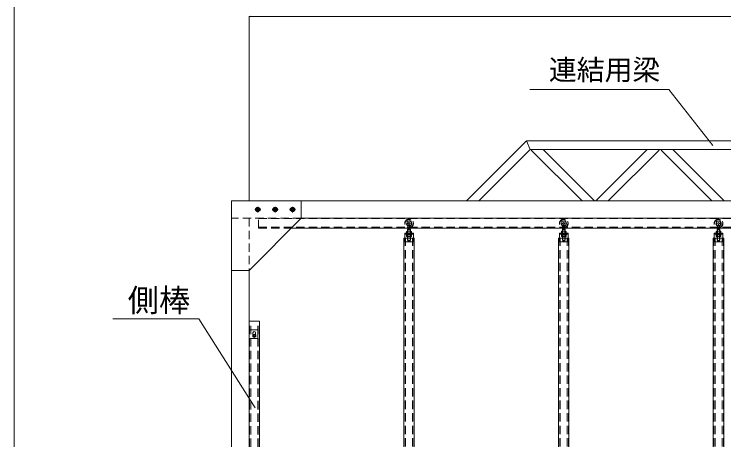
# Model space of a CAD drawing. Units: millimetres, scale not verified. Extents: x -10338 to 10338, y -7128 to 7128.
# Drawn here: x -10338 to -6262, y -1231 to 1212 of the extents above; entities that cross this region are included whole.
import ezdxf
from ezdxf.enums import TextEntityAlignment as Align

# ---------------------------------------------------------------- set-up
doc = ezdxf.new("R2010")
doc.units = ezdxf.units.MM
doc.header["$LTSCALE"] = 40
doc.linetypes.add('CHAIN2', pattern=[12, 9, -1, 1, -1])
doc.linetypes.add('DASHED1', pattern=[1.8, 1.2, -0.6])
for name, color, linetype, lineweight in [('0-0_0', 7, 'Continuous', 9), ('0-5_CYG-99', 7, 'Continuous', 9), ('0-9_TEXT', 7, 'Continuous', 9), ('0-D_寸法', 7, 'Continuous', 9)]:
    doc.layers.add(name, color=color, linetype=linetype, lineweight=lineweight)
doc.styles.add('ＭＳ ゴシック', font='')
doc.styles.get('ＭＳ ゴシック').set_extended_font_data('MS Gothic')

msp = doc.modelspace()

# ---------------------------------------------------------------- linework, layer by layer
at = {"layer": '0-0_0'}
msp.add_line((-10338.45, 7127.75), (-10338.45, -7127.75), dxfattribs=at)
at = {"layer": '0-5_CYG-99'}
for p, q in [((-7738.23, 143.22), (-7398.23, 482.79)), ((-683.3, 485.79), (-7395.23, 485.79)), ((-7374.53, 435.79), (-7395.23, 485.79)), ((-7667.47, 143.22), (-7374.53, 435.79)), ((-4545.29, 435.79), (-7374.53, 435.79)), ((-7077.79, 143.22), (-7367.74, 432.81)), ((-7007.03, 143.22), (-7297.64, 433.47)), ((-6994.73, 143.22), (-6704.11, 433.47)), ((-6923.97, 143.22), (-6634.01, 432.81)), ((-6332.29, 143.22), (-6622.24, 432.81)), ((-6261.53, 143.22), (-6552.14, 433.47)), ((-9089.25, 141.04), (1010.73, 141.04)), ((-9089.25, 141.04), (-9089.25, -3858.96)), ((-8689.25, 41.04), (610.73, 41.04)), ((-8746.25, -15.96), (667.73, -15.96)), ((-8083.94, -35), (-8083.94, -42.94)), ((-8080.49, -34), (-8059.39, -34)), ((-8078.24, -23.97), (-8062.24, -23.97)), ((-8078.24, -23.97), (-8078.24, -34)), ((-8077.01, -35), (-8077.01, -42.94)), ((-8076.49, -22.17), (-8076.49, -13.38)), ((-8076.24, -34), (-8076.24, -22.17)), ((-8064.24, -34), (-8064.24, -22.17)), ((-8064.04, -22.17), (-8062.24, -23.97)), ((-8063.99, -22.17), (-8063.99, -13.38)), ((-8063.16, -35), (-8063.16, -42.94)), ((-8062.24, -23.97), (-8062.24, -34)), ((-8056.22, -35), (-8056.22, -42.94)), ((-7195.24, -35), (-7195.24, -42.94)), ((-7191.79, -34), (-7170.69, -34)), ((-7189.54, -23.97), (-7187.74, -22.17)), ((-7189.54, -23.97), (-7189.54, -34)), ((-7189.54, -23.97), (-7173.54, -23.97)), ((-7188.31, -35), (-7188.31, -42.94)), ((-7187.79, -22.17), (-7187.79, -13.38)), ((-7187.74, -22.17), (-7175.34, -22.17)), ((-7187.54, -34), (-7187.54, -22.17)), ((-7175.54, -34), (-7175.54, -22.17)), ((-7175.34, -22.17), (-7173.54, -23.97)), ((-7175.29, -22.17), (-7175.29, -13.38)), ((-7174.46, -35), (-7174.46, -42.94)), ((-7173.54, -23.97), (-7173.54, -34)), ((-7167.53, -35), (-7167.53, -42.94)), ((-6305.94, -35), (-6305.94, -42.94)), ((-6302.49, -34), (-6281.39, -34)), ((-6300.24, -23.97), (-6298.44, -22.17)), ((-6300.24, -23.97), (-6300.24, -34)), ((-6300.24, -23.97), (-6284.24, -23.97)), ((-6299.01, -35), (-6299.01, -42.94)), ((-6298.49, -22.17), (-6298.49, -13.38)), ((-6298.44, -22.17), (-6286.04, -22.17)), ((-6298.24, -34), (-6298.24, -22.17)), ((-6286.24, -34), (-6286.24, -22.17)), ((-6286.04, -22.17), (-6284.24, -23.97)), ((-6285.99, -22.17), (-6285.99, -13.38)), ((-6285.16, -35), (-6285.16, -42.94)), ((-6284.24, -23.97), (-6284.24, -34)), ((-6278.23, -35), (-6278.23, -42.94)), ((-8100.25, -4293.78), (-8100.25, -73.99)), ((-8100.25, -73.99), (-8095.25, -73.99)), ((-8080.49, -43.94), (-8059.39, -43.94)), ((-8045.25, -73.99), (-8040.25, -73.99)), ((-8040.25, -4293.78), (-8040.25, -73.99)), ((-7211.55, -4293.78), (-7211.55, -73.99)), ((-7211.55, -73.99), (-7206.55, -73.99)), ((-7191.79, -43.94), (-7170.69, -43.94)), ((-7156.55, -73.99), (-7151.56, -73.99)), ((-7151.56, -4293.99), (-7151.56, -73.99)), ((-6322.25, -4293.78), (-6322.25, -73.99)), ((-6322.25, -73.99), (-6317.25, -73.99)), ((-6302.49, -43.94), (-6281.39, -43.94)), ((-6267.26, -73.99), (-6262.26, -73.99)), ((-6262.26, -4293.99), (-6262.26, -73.99)), ((-8989.25, -4223.78), (-8989.25, -258.96)), ((-8929.25, -548.96), (-8989.25, -548.96)), ((-8929.25, -4223.96), (-8929.25, -548.96)), ((-8939.25, -598.96), (-8989.25, -598.96)), ((-8939.25, -598.96), (-8939.25, -648.96)), ((-8989.25, -648.96), (-8939.25, -648.96)), ((-8966.75, -615.96), (-8966.75, -628.48)), ((-8951.75, -615.96), (-8951.75, -628.48))]:
    msp.add_line(p, q, dxfattribs=at)
at = {"layer": '0-5_CYG-99', "linetype": 'CHAIN2'}
for p, q in [((-8955.75, 91.04), (-8922.75, 91.04)), ((-8939.25, 107.54), (-8939.25, 74.54)), ((-8855.75, 91.04), (-8822.75, 91.04)), ((-8839.25, 107.54), (-8839.25, 74.54)), ((-8755.75, 91.04), (-8722.75, 91.04)), ((-8739.25, 107.54), (-8739.25, 74.54))]:
    msp.add_line(p, q, dxfattribs=at)
at = {"layer": '0-5_CYG-99', "linetype": 'DASHED1'}
for p, q in [((-8689.25, 41.04), (-9089.25, 41.04)), ((-8989.25, 41.04), (-8989.25, -258.96)), ((-8934.25, -15.96), (-8934.25, 41.04)), ((-8934.25, 39.44), (855.73, 39.44)), ((-8081.75, 23.83), (-8081.75, -1.17)), ((-7193.05, 23.83), (-7193.05, -1.17)), ((-6303.75, 23.83), (-6303.75, -1.17)), ((-8934.25, -9.96), (855.73, -9.96)), ((-8934.25, -14.36), (855.73, -14.36)), ((-8934.25, -15.96), (-8746.25, -15.96)), ((-8081.75, -1.17), (-8058.75, -1.17)), ((-8078.24, -34), (-8078.24, -87.17)), ((-8076.5, -13.38), (-8076.5, -1.17)), ((-8076.24, -89.17), (-8076.24, -34)), ((-8064.24, -89.17), (-8064.24, -34)), ((-8064, -13.38), (-8064, -1.17)), ((-8062.24, -34), (-8062.24, -87.17)), ((-7193.05, -1.17), (-7170.05, -1.17)), ((-7189.54, -34), (-7189.54, -87.17)), ((-7187.8, -13.38), (-7187.8, -1.17)), ((-7187.54, -89.17), (-7187.54, -34)), ((-7175.54, -89.17), (-7175.54, -34)), ((-7175.3, -13.38), (-7175.3, -1.17)), ((-7173.54, -34), (-7173.54, -87.17)), ((-6303.75, -1.17), (-6280.75, -1.17)), ((-6300.24, -34), (-6300.24, -87.17)), ((-6298.5, -13.38), (-6298.5, -1.17)), ((-6298.24, -89.17), (-6298.24, -34)), ((-6286.24, -89.17), (-6286.24, -34)), ((-6286, -13.38), (-6286, -1.17)), ((-6284.24, -34), (-6284.24, -87.17)), ((-8097.95, -4293.99), (-8097.95, -73.99)), ((-8095.25, -49.99), (-8045.25, -49.99)), ((-8095.25, -73.99), (-8045.25, -73.99)), ((-8090.25, -4293.99), (-8090.25, -73.99)), ((-8083.94, -62.9), (-8083.94, -55)), ((-8083.74, -50), (-8083.74, -54)), ((-8083.74, -50), (-8056.74, -50)), ((-8083.74, -54), (-8056.74, -54)), ((-8080.49, -63.9), (-8059.39, -63.9)), ((-8077.01, -62.9), (-8077.01, -55)), ((-8070.24, -50), (-8076.34, -53.9)), ((-8065.24, -50), (-8071.34, -53.9)), ((-8063.16, -62.9), (-8063.16, -55)), ((-8056.74, -50), (-8056.74, -54)), ((-8056.22, -62.9), (-8056.22, -55)), ((-8050.25, -4293.99), (-8050.25, -73.99)), ((-8042.55, -4293.99), (-8042.55, -73.99)), ((-7209.25, -4293.99), (-7209.25, -73.99)), ((-7206.55, -49.99), (-7156.55, -49.99)), ((-7206.55, -73.99), (-7156.55, -73.99)), ((-7201.55, -4293.99), (-7201.55, -73.99)), ((-7195.24, -62.9), (-7195.24, -55)), ((-7195.04, -50), (-7168.04, -50)), ((-7195.04, -50), (-7195.04, -54)), ((-7195.04, -54), (-7168.04, -54)), ((-7191.79, -63.9), (-7170.69, -63.9)), ((-7188.31, -62.9), (-7188.31, -55)), ((-7181.54, -50), (-7187.64, -53.9)), ((-7176.54, -50), (-7182.64, -53.9)), ((-7174.46, -62.9), (-7174.46, -55)), ((-7168.04, -50), (-7168.04, -54)), ((-7167.53, -62.9), (-7167.53, -55)), ((-7161.55, -4293.99), (-7161.55, -73.99)), ((-7153.86, -4293.99), (-7153.86, -73.99)), ((-6319.95, -4293.99), (-6319.95, -73.99)), ((-6317.25, -49.99), (-6267.26, -49.99)), ((-6317.25, -73.99), (-6267.26, -73.99)), ((-6312.25, -4293.99), (-6312.25, -73.99)), ((-6305.94, -62.9), (-6305.94, -55)), ((-6305.74, -50), (-6278.74, -50)), ((-6305.74, -50), (-6305.74, -54)), ((-6305.74, -54), (-6278.74, -54)), ((-6302.49, -63.9), (-6281.39, -63.9)), ((-6299.01, -62.9), (-6299.01, -55)), ((-6292.24, -50), (-6298.34, -53.9)), ((-6287.24, -50), (-6293.34, -53.9)), ((-6285.16, -62.9), (-6285.16, -55)), ((-6278.74, -50), (-6278.74, -54)), ((-6278.23, -62.9), (-6278.23, -55)), ((-6272.26, -4293.99), (-6272.26, -73.99)), ((-6264.56, -4293.99), (-6264.56, -73.99)), ((-8078.24, -87.17), (-8062.24, -87.17)), ((-8078.24, -87.17), (-8076.24, -89.17)), ((-8076.24, -89.17), (-8064.24, -89.17)), ((-8062.24, -87.17), (-8064.24, -89.17)), ((-7189.54, -87.17), (-7187.54, -89.17)), ((-7189.54, -87.17), (-7173.54, -87.17)), ((-7187.54, -89.17), (-7175.54, -89.17)), ((-7173.54, -87.17), (-7175.54, -89.17)), ((-6300.24, -87.17), (-6298.24, -89.17)), ((-6300.24, -87.17), (-6284.24, -87.17)), ((-6298.24, -89.17), (-6286.24, -89.17)), ((-6284.24, -87.17), (-6286.24, -89.17)), ((-8986.95, -4223.96), (-8986.95, -548.96)), ((-8979.25, -4223.96), (-8979.25, -548.96)), ((-8939.25, -4223.96), (-8939.25, -548.96)), ((-8931.55, -4223.96), (-8931.55, -548.96))]:
    msp.add_line(p, q, dxfattribs=at)
at = {"layer": '0-5_CYG-99'}
for points in [[(-8689.25, 141.04), (-8689.25, 41.04), (-8989.25, -258.96), (-9089.25, -258.96)], [(-8078.24, -23.97), (-8076.44, -22.17), (-8064.04, -22.17)]]:
    msp.add_lwpolyline(points, dxfattribs=at)
for points in [[(-8932.9, 102.04), (-8945.6, 102.04), (-8951.95, 91.04), (-8945.6, 80.04), (-8932.9, 80.04), (-8926.55, 91.04)], [(-8832.9, 102.04), (-8845.6, 102.04), (-8851.95, 91.04), (-8845.6, 80.04), (-8832.9, 80.04), (-8826.55, 91.04)], [(-8732.9, 102.04), (-8745.6, 102.04), (-8751.95, 91.04), (-8745.6, 80.04), (-8732.9, 80.04), (-8726.55, 91.04)], [(-8045.25, -93.99), (-8095.25, -93.99), (-8095.25, -43.99), (-8045.25, -43.99)], [(-7156.55, -93.99), (-7206.55, -93.99), (-7206.55, -43.99), (-7156.55, -43.99)], [(-6267.26, -93.99), (-6317.25, -93.99), (-6317.25, -43.99), (-6267.26, -43.99)], [(-8967.75, -638.87), (-8967.75, -629.05), (-8959.25, -624.14), (-8950.75, -629.05), (-8950.75, -638.87), (-8959.25, -643.78)]]:
    msp.add_lwpolyline(points, close=True, dxfattribs=at)
at = {"layer": '0-5_CYG-99', "linetype": 'DASHED1'}
for points in [[(-8081.75, 23.83), (-8058.75, 23.83), (-8058.75, -1.17)], [(-7193.05, 23.83), (-7170.05, 23.83), (-7170.05, -1.17)], [(-6303.75, 23.83), (-6280.75, 23.83), (-6280.75, -1.17)]]:
    msp.add_lwpolyline(points, dxfattribs=at)
at = {"layer": '0-5_CYG-99'}
for centre, radius in [((-8939.25, 91.04), 11), ((-8939.25, 91.04), 7.5), ((-8939.25, 91.04), 7), ((-8939.25, 91.04), 5.92), ((-8839.25, 91.04), 11), ((-8839.25, 91.04), 7.5), ((-8839.25, 91.04), 7), ((-8839.25, 91.04), 5.92), ((-8739.25, 91.04), 11), ((-8739.25, 91.04), 7.5), ((-8739.25, 91.04), 7), ((-8739.25, 91.04), 5.92), ((-8959.25, -633.96), 8.5), ((-8959.25, -633.96), 5), ((-8959.25, -633.96), 5), ((-8959.25, -633.96), 4.19)]:
    msp.add_circle(centre, radius, dxfattribs=at)
at = {"layer": '0-5_CYG-99', "linetype": 'DASHED1'}
for centre, radius in [((-8070.25, 10.83), 25), ((-8070.25, 10.83), 23), ((-8070.25, 10.83), 15), ((-8070.25, 10.83), 5), ((-7181.55, 10.83), 25), ((-7181.55, 10.83), 23), ((-7181.55, 10.83), 15), ((-7181.55, 10.83), 5), ((-6292.25, 10.83), 25), ((-6292.25, 10.83), 23), ((-6292.25, 10.83), 15), ((-6292.25, 10.83), 5)]:
    msp.add_circle(centre, radius, dxfattribs=at)
at = {"layer": '0-5_CYG-99'}
for centre, radius, start, end in [((-8947.25, 91.04), 7.5, 101.415, 258.585), ((-8939.25, 91.04), 12, 126.444, 173.556), ((-8939.25, 91.04), 12, 186.444, 233.556), ((-8939.25, 91.04), 12, 66.444, 113.556), ((-8939.25, 91.04), 12, 6.444, 53.556), ((-8939.25, 91.04), 12, 306.444, 353.556), ((-8931.25, 91.04), 7.5, 281.415, 78.585), ((-8847.25, 91.04), 7.5, 101.415, 258.585), ((-8839.25, 91.04), 12, 126.444, 173.556), ((-8839.25, 91.04), 12, 186.444, 233.556), ((-8839.25, 91.04), 12, 66.444, 113.556), ((-8839.25, 91.04), 12, 6.444, 53.556), ((-8839.25, 91.04), 12, 306.444, 353.556), ((-8831.25, 91.04), 7.5, 281.415, 78.585), ((-8747.25, 91.04), 7.5, 101.415, 258.585), ((-8739.25, 91.04), 12, 126.444, 173.556), ((-8739.25, 91.04), 12, 186.444, 233.556), ((-8739.25, 91.04), 12, 66.444, 113.556), ((-8739.25, 91.04), 12, 6.444, 53.556), ((-8739.25, 91.04), 12, 306.444, 353.556), ((-8731.25, 91.04), 7.5, 281.415, 78.585), ((-8939.25, 91.04), 12, 246.444, 293.556), ((-8839.25, 91.04), 12, 246.444, 293.556), ((-8739.25, 91.04), 12, 246.444, 293.556), ((-8080.48, -40.5), 6.5, 57.795, 122.205), ((-8070.08, -58.48), 24.49, 73.565, 106.435), ((-8059.69, -40.45), 6.46, 57.58, 122.42), ((-7191.78, -40.5), 6.5, 57.795, 122.205), ((-7181.38, -58.48), 24.49, 73.565, 106.435), ((-7170.99, -40.45), 6.46, 57.58, 122.42), ((-6302.48, -40.5), 6.5, 57.795, 122.205), ((-6292.08, -58.48), 24.49, 73.565, 106.435), ((-6281.69, -40.45), 6.46, 57.58, 122.42), ((-8080.48, -37.44), 6.5, 237.795, 302.205), ((-8070.08, -19.46), 24.49, 253.565, 286.435), ((-8059.69, -37.49), 6.46, 237.58, 302.42), ((-7191.78, -37.44), 6.5, 237.795, 302.205), ((-7181.38, -19.46), 24.49, 253.565, 286.435), ((-7170.99, -37.49), 6.46, 237.58, 302.42), ((-6302.48, -37.44), 6.5, 237.795, 302.205), ((-6292.08, -19.46), 24.49, 253.565, 286.435), ((-6281.69, -37.49), 6.46, 237.58, 302.42), ((-8959.25, -615.96), 7.5, 0, 180)]:
    msp.add_arc(centre, radius, start, end, dxfattribs=at)
at = {"layer": '0-5_CYG-99', "linetype": 'DASHED1'}
for centre, radius, start, end in [((-8080.48, -60.5), 6.5, 57.795, 122.205), ((-8080.48, -57.4), 6.5, 237.795, 302.205), ((-8070.08, -78.48), 24.49, 73.565, 106.435), ((-8070.08, -39.41), 24.49, 253.565, 286.435), ((-8059.69, -60.45), 6.46, 57.58, 122.42), ((-8059.69, -57.44), 6.46, 237.58, 302.42), ((-7191.78, -60.5), 6.5, 57.795, 122.205), ((-7191.78, -57.4), 6.5, 237.795, 302.205), ((-7181.38, -78.48), 24.49, 73.565, 106.435), ((-7181.38, -39.41), 24.49, 253.565, 286.435), ((-7170.99, -60.45), 6.46, 57.58, 122.42), ((-7170.99, -57.44), 6.46, 237.58, 302.42), ((-6302.48, -60.5), 6.5, 57.795, 122.205), ((-6302.48, -57.4), 6.5, 237.795, 302.205), ((-6292.08, -78.48), 24.49, 73.565, 106.435), ((-6292.08, -39.41), 24.49, 253.565, 286.435), ((-6281.69, -60.45), 6.46, 57.58, 122.42), ((-6281.69, -57.44), 6.46, 237.58, 302.42)]:
    msp.add_arc(centre, radius, start, end, dxfattribs=at)
at = {"layer": '0-9_TEXT'}
for p in [(-7376.8, 781.08), (-6325.78, 459.29)]:
    msp.add_line(p, (-6577.43, 781.08), dxfattribs=at)
msp.add_lwpolyline([(-9771.13, -536.03), (-9278.12, -536.03), (-8954.96, -1046.93)], dxfattribs=at)
at = {"layer": '0-D_寸法', "color": 134}
for p, q in [((-8979.25, 1201.67), (-8989.25, 1200)), ((-8989.25, 1200), (-8979.25, 1198.34)), ((-8979.25, 1201.67), (-8979.25, 1198.34))]:
    msp.add_line(p, q, dxfattribs=at)
at = {"layer": '0-D_寸法'}
for p, q in [((-8989.25, 142.04), (-8989.25, 1201)), ((-8979.25, 1200), (900.73, 1200))]:
    msp.add_line(p, q, dxfattribs=at)

# ---------------------------------------------------------------- texts
at = {"layer": '0-9_TEXT', "style": 'ＭＳ ゴシック'}
for s, height, p in [('連結用梁', 117.3, (-7266.79, 799.23)), ('側棒', 131.4, (-9686.08, -534.66))]:
    msp.add_text(s, height=height, dxfattribs=at).set_placement(p, align=Align.BOTTOM_LEFT)

doc.saveas('drawing.dxf')
